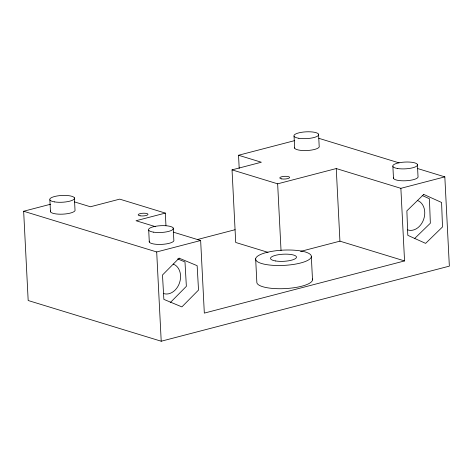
<?xml version="1.0" encoding="UTF-8"?>
<svg xmlns="http://www.w3.org/2000/svg" width="473" height="473" viewBox="0 0 473 473"><rect width="100%" height="100%" fill="white"/><g stroke="black" fill="none" stroke-linecap="round" stroke-linejoin="round"><path stroke-width="0.71" d="M170.221 302.661L186.362 286.325L184.99 261.959L177.647 258.897M414.514 238.629L430.347 223.221L429.419 198.743L422.158 195.467M417.375 168.471L444.827 176.867L449.35 266.139L161.21 341.222L28.173 300.515L23.65 211.248L50.587 204.23M239.202 168.453L238.534 155.25L294.72 140.611M267.996 252.351L235.714 242.472L232.036 169.866L261.338 162.233L238.534 155.25M165.958 225.562L165.325 213.092L136.023 220.731L155.694 226.744M232.036 169.866L277.651 183.826L336.256 168.554L400.873 188.325L444.827 176.867M197.342 239.551L235.087 229.712M23.65 211.248L156.693 251.955L200.647 240.503L204.324 313.108L404.551 260.93L400.873 188.325M300.627 251.4L339.933 241.159L404.551 260.93M318.826 138.317L399.07 162.872M165.325 213.092L119.71 199.139L90.408 206.772L74.515 201.912M173.248 232.119L200.647 240.503M417.405 164.421L418.008 176.323A12.393 3.394 -2.9 0 1 405.834 180.757A12.393 3.394 -2.9 0 1 393.465 177.517M392.886 166.502L393.489 178.404M336.256 168.554L339.933 241.159M318.571 134.178L319.174 146.08A12.393 3.394 -2.9 0 1 307.001 150.52A12.393 3.394 -2.9 0 1 294.632 147.28M311.335 256.685A27.883 7.639 -2.9 0 1 268.859 264.951A27.883 7.639 -2.9 0 1 270.296 251.642A27.883 7.639 -2.9 0 1 311.335 256.685L312.505 279.892M294.052 136.259L294.655 148.167M277.651 183.826L281.033 250.56M255.657 258.837L256.833 282.044A27.883 7.639 -2.9 0 0 285.591 288.571A27.883 7.639 -2.9 0 0 312.393 278.94M173.219 228.051L173.822 239.953A12.393 3.394 -2.9 0 1 161.648 244.387A12.393 3.394 -2.9 0 1 149.279 241.147M156.693 251.955L161.21 341.222M148.699 230.132L149.302 242.034M74.391 197.809L74.994 209.716A12.393 3.394 -2.9 0 1 62.814 214.151A12.393 3.394 -2.9 0 1 50.451 210.911M49.866 199.896L50.469 211.798M417.399 200.475A15.491 11.884 -73 0 1 423.749 219.1A15.491 11.884 -73 0 1 407.655 229.878M173.213 264.105A15.491 11.884 -73 0 1 179.563 282.73A15.491 11.884 -73 0 1 163.469 293.508M179.131 258.169L162.487 275.014L163.859 299.379L181.88 306.894L198.524 290.05L197.152 265.684L179.131 258.169M423.761 194.421L406.869 210.857L407.803 235.335L425.623 243.376L442.509 226.939L441.581 202.468L423.761 194.421M281.713 178.9A4.955 1.36 -2.9 0 0 289.612 177.617A4.955 1.36 -2.9 0 0 282.771 176.518A4.955 1.36 -2.9 0 0 281.713 178.9M140.085 215.806A4.955 1.36 -2.9 0 0 147.984 214.523A4.955 1.36 -2.9 0 0 141.149 213.424A4.955 1.36 -2.9 0 0 140.085 215.806M397.675 168.518A12.393 3.394 -2.9 0 0 417.423 165.308A12.393 3.394 -2.9 0 0 400.329 162.552A12.393 3.394 -2.9 0 0 397.675 168.518M153.494 232.154A12.393 3.394 -2.9 0 0 173.242 228.938A12.393 3.394 -2.9 0 0 156.143 226.183A12.393 3.394 -2.9 0 0 153.494 232.154M54.661 201.912A12.393 3.394 -2.9 0 0 74.409 198.695A12.393 3.394 -2.9 0 0 57.316 195.946A12.393 3.394 -2.9 0 0 54.661 201.912M298.847 138.282A12.393 3.394 -2.9 0 0 318.595 135.065A12.393 3.394 -2.9 0 0 301.496 132.316A12.393 3.394 -2.9 0 0 298.847 138.282M275.653 260.972A13.013 3.565 -2.9 0 0 296.394 257.596A13.013 3.565 -2.9 0 0 278.437 254.711A13.013 3.565 -2.9 0 0 275.653 260.972"/></g></svg>
